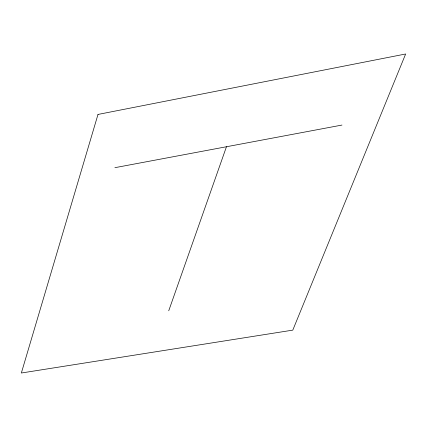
<?xml version="1.0" encoding="UTF-8"?>
<svg xmlns="http://www.w3.org/2000/svg" width="427" height="427" viewBox="0 0 427 427"><rect width="100%" height="100%" fill="white"/><g stroke="black" fill="none" stroke-linecap="round" stroke-linejoin="round"><path stroke-width="0.64" d="M168.729 310.792L226.459 146.744M114.895 167.683L341.968 125.063M97.996 114.441L21.35 373.011L292.794 330.13L405.65 53.989L97.996 114.441"/></g></svg>
